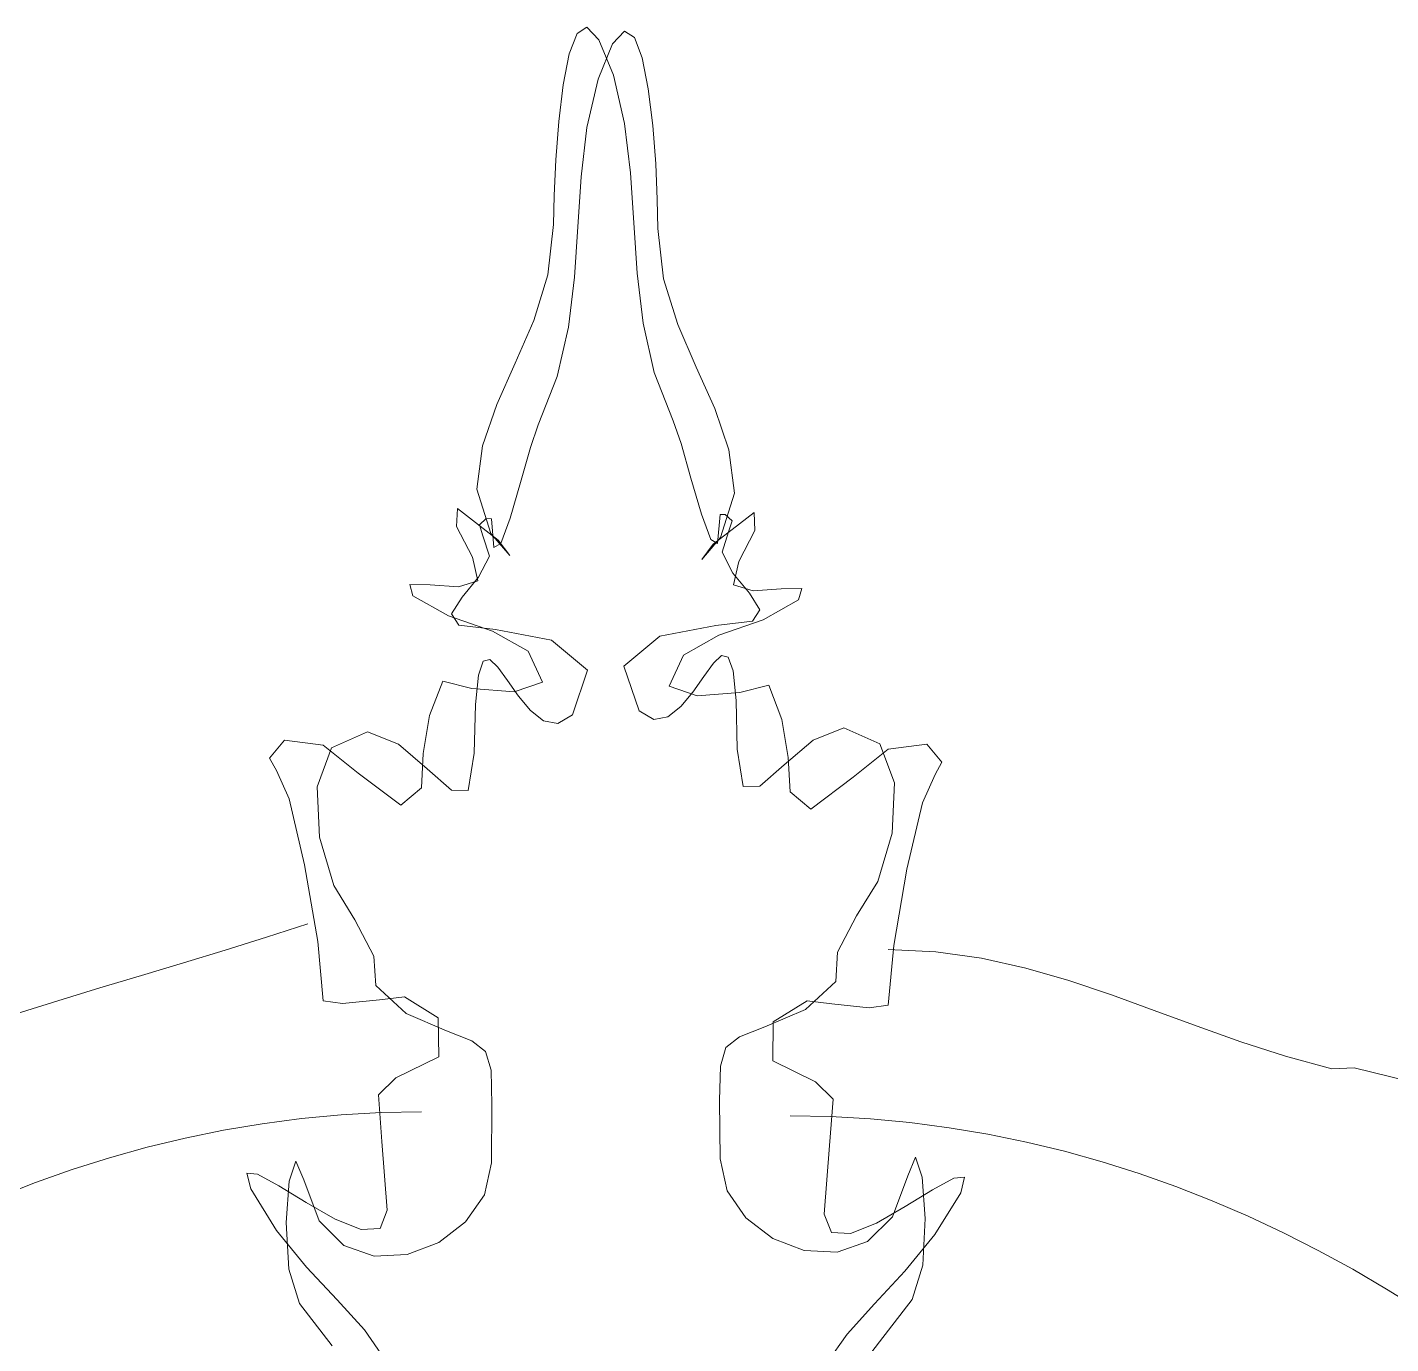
# Model space of a CAD drawing. Header units: centimetres. Extents: x 134057 to 145613, y 5028 to 39996.
# Drawn here: x 136040.61 to 136083.87, y 29097.96 to 29139.74 of the extents above; entities that cross this region are included whole.
import ezdxf

# ---------------------------------------------------------------- set-up
doc = ezdxf.new("R2010")
doc.units = ezdxf.units.CM
doc.layers.add('TEXT', color=3, linetype='Continuous', lineweight=20)

msp = doc.modelspace()

# ---------------------------------------------------------------- linework, layer by layer
at = {"layer": 'TEXT', "color": 2, "linetype": 'Continuous', "lineweight": 13}
for p, q in [((136058.056, 29139.544), (136057.806, 29138.891)), ((136058.056, 29139.544), (136057.806, 29138.891)), ((136058.37, 29139.739), (136058.056, 29139.544)), ((136058.37, 29139.739), (136058.056, 29139.544)), ((136058.752, 29139.341), (136058.37, 29139.739)), ((136058.752, 29139.341), (136058.37, 29139.739)), ((136059.21, 29138.215), (136058.752, 29139.341)), ((136059.21, 29138.215), (136058.752, 29139.341)), ((136059.18, 29139.213), (136059.563, 29139.611)), ((136059.18, 29139.213), (136059.563, 29139.611)), ((136059.563, 29139.611), (136059.876, 29139.416)), ((136059.563, 29139.611), (136059.876, 29139.416)), ((136059.876, 29139.416), (136060.126, 29138.764)), ((136059.876, 29139.416), (136060.126, 29138.764)), ((136057.806, 29138.891), (136057.614, 29137.915)), ((136057.806, 29138.891), (136057.614, 29137.915)), ((136058.723, 29138.088), (136059.18, 29139.213)), ((136058.723, 29138.088), (136059.18, 29139.213)), ((136060.126, 29138.764), (136060.318, 29137.788)), ((136060.126, 29138.764), (136060.318, 29137.788)), ((136058.369, 29136.557), (136058.723, 29138.088)), ((136058.369, 29136.557), (136058.723, 29138.088)), ((136059.563, 29136.684), (136059.21, 29138.215)), ((136059.563, 29136.684), (136059.21, 29138.215)), ((136057.614, 29137.915), (136057.475, 29136.751)), ((136057.614, 29137.915), (136057.475, 29136.751)), ((136060.318, 29137.788), (136060.458, 29136.624)), ((136060.318, 29137.788), (136060.458, 29136.624)), ((136057.475, 29136.751), (136057.382, 29135.534)), ((136057.475, 29136.751), (136057.382, 29135.534)), ((136058.182, 29134.991), (136058.369, 29136.557)), ((136058.182, 29134.991), (136058.369, 29136.557)), ((136059.751, 29135.118), (136059.563, 29136.684)), ((136059.751, 29135.118), (136059.563, 29136.684)), ((136060.458, 29136.624), (136060.551, 29135.406)), ((136060.458, 29136.624), (136060.551, 29135.406)), ((136057.382, 29135.534), (136057.33, 29134.398)), ((136057.382, 29135.534), (136057.33, 29134.398)), ((136058.077, 29133.403), (136058.182, 29134.991)), ((136058.077, 29133.403), (136058.182, 29134.991)), ((136059.856, 29133.53), (136059.751, 29135.118)), ((136059.856, 29133.53), (136059.751, 29135.118)), ((136060.551, 29135.406), (136060.602, 29134.27)), ((136060.551, 29135.406), (136060.602, 29134.27)), ((136057.33, 29134.398), (136057.314, 29133.477)), ((136057.33, 29134.398), (136057.314, 29133.477)), ((136060.602, 29134.27), (136060.618, 29133.35)), ((136060.602, 29134.27), (136060.618, 29133.35)), ((136057.314, 29133.477), (136057.134, 29131.878)), ((136057.314, 29133.477), (136057.134, 29131.878)), ((136057.972, 29131.808), (136058.077, 29133.403)), ((136057.972, 29131.808), (136058.077, 29133.403)), ((136059.961, 29131.936), (136059.856, 29133.53)), ((136059.961, 29131.936), (136059.856, 29133.53)), ((136060.618, 29133.35), (136060.799, 29131.751)), ((136060.618, 29133.35), (136060.799, 29131.751)), ((136057.134, 29131.878), (136056.683, 29130.429)), ((136057.134, 29131.878), (136056.683, 29130.429)), ((136057.784, 29130.22), (136057.972, 29131.808)), ((136057.784, 29130.22), (136057.972, 29131.808)), ((136060.149, 29130.348), (136059.961, 29131.936)), ((136060.149, 29130.348), (136059.961, 29131.936)), ((136060.799, 29131.751), (136061.25, 29130.302)), ((136060.799, 29131.751), (136061.25, 29130.302)), ((136056.683, 29130.429), (136056.096, 29129.078)), ((136056.683, 29130.429), (136056.096, 29129.078)), ((136060.502, 29128.781), (136060.149, 29130.348)), ((136060.502, 29128.781), (136060.149, 29130.348)), ((136061.25, 29130.302), (136061.836, 29128.951)), ((136061.25, 29130.302), (136061.836, 29128.951)), ((136057.43, 29128.654), (136057.784, 29130.22)), ((136057.43, 29128.654), (136057.784, 29130.22)), ((136056.096, 29129.078), (136055.51, 29127.772)), ((136056.096, 29129.078), (136055.51, 29127.772)), ((136061.836, 29128.951), (136062.423, 29127.645)), ((136061.836, 29128.951), (136062.423, 29127.645)), ((136056.828, 29127.123), (136057.43, 29128.654)), ((136056.828, 29127.123), (136057.43, 29128.654)), ((136061.105, 29127.251), (136060.502, 29128.781)), ((136061.105, 29127.251), (136060.502, 29128.781)), ((136055.51, 29127.772), (136055.058, 29126.458)), ((136055.51, 29127.772), (136055.058, 29126.458)), ((136062.423, 29127.645), (136062.874, 29126.331)), ((136062.423, 29127.645), (136062.874, 29126.331)), ((136061.356, 29126.532), (136061.105, 29127.251)), ((136061.356, 29126.532), (136061.105, 29127.251)), ((136056.577, 29126.404), (136056.828, 29127.123)), ((136056.577, 29126.404), (136056.828, 29127.123)), ((136055.058, 29126.458), (136054.878, 29125.085)), ((136055.058, 29126.458), (136054.878, 29125.085)), ((136056.261, 29125.298), (136056.577, 29126.404)), ((136056.261, 29125.298), (136056.577, 29126.404)), ((136061.671, 29125.426), (136061.356, 29126.532)), ((136061.671, 29125.426), (136061.356, 29126.532)), ((136062.874, 29126.331), (136063.055, 29124.957)), ((136062.874, 29126.331), (136063.055, 29124.957)), ((136054.878, 29125.085), (136055.324, 29123.671)), ((136054.878, 29125.085), (136055.324, 29123.671)), ((136055.931, 29124.162), (136056.261, 29125.298)), ((136055.931, 29124.162), (136056.261, 29125.298)), ((136062.001, 29124.289), (136061.671, 29125.426)), ((136062.001, 29124.289), (136061.671, 29125.426)), ((136063.055, 29124.957), (136062.609, 29123.543)), ((136063.055, 29124.957), (136062.609, 29123.543)), ((136054.261, 29124.463), (136054.231, 29123.902)), ((136054.261, 29124.463), (136054.231, 29123.902)), ((136055.555, 29123.46), (136054.261, 29124.463)), ((136055.555, 29123.46), (136054.261, 29124.463)), ((136062.298, 29123.48), (136062.001, 29124.289)), ((136062.298, 29123.48), (136062.001, 29124.289)), ((136062.378, 29123.333), (136063.671, 29124.336)), ((136062.378, 29123.333), (136063.671, 29124.336)), ((136062.594, 29124.273), (136062.512, 29123.356)), ((136062.594, 29124.273), (136062.512, 29123.356)), ((136062.754, 29124.283), (136062.594, 29124.273)), ((136062.754, 29124.283), (136062.594, 29124.273)), ((136062.975, 29124.082), (136062.754, 29124.283)), ((136062.975, 29124.082), (136062.754, 29124.283)), ((136063.671, 29124.336), (136063.701, 29123.774)), ((136063.671, 29124.336), (136063.701, 29123.774)), ((136054.231, 29123.902), (136054.742, 29122.919)), ((136054.231, 29123.902), (136054.742, 29122.919)), ((136054.958, 29123.955), (136055.178, 29124.155)), ((136054.958, 29123.955), (136055.178, 29124.155)), ((136055.068, 29123.604), (136054.958, 29123.955)), ((136055.068, 29123.604), (136054.958, 29123.955)), ((136055.178, 29124.155), (136055.339, 29124.145)), ((136055.178, 29124.155), (136055.339, 29124.145)), ((136055.339, 29124.145), (136055.421, 29123.228)), ((136055.339, 29124.145), (136055.421, 29123.228)), ((136055.635, 29123.353), (136055.931, 29124.162)), ((136055.635, 29123.353), (136055.931, 29124.162)), ((136062.864, 29123.731), (136062.975, 29124.082)), ((136062.864, 29123.731), (136062.975, 29124.082)), ((136063.701, 29123.774), (136063.19, 29122.791)), ((136063.701, 29123.774), (136063.19, 29122.791)), ((136055.277, 29122.96), (136055.068, 29123.604)), ((136055.277, 29122.96), (136055.068, 29123.604)), ((136055.324, 29123.671), (136055.921, 29122.979)), ((136055.324, 29123.671), (136055.921, 29122.979)), ((136055.421, 29123.228), (136055.635, 29123.353)), ((136055.421, 29123.228), (136055.635, 29123.353)), ((136055.921, 29122.979), (136055.555, 29123.46)), ((136055.921, 29122.979), (136055.555, 29123.46)), ((136062.609, 29123.543), (136062.012, 29122.852)), ((136062.609, 29123.543), (136062.012, 29122.852)), ((136062.012, 29122.852), (136062.378, 29123.333)), ((136062.012, 29122.852), (136062.378, 29123.333)), ((136062.512, 29123.356), (136062.298, 29123.48)), ((136062.512, 29123.356), (136062.298, 29123.48)), ((136062.656, 29123.087), (136062.864, 29123.731)), ((136062.656, 29123.087), (136062.864, 29123.731)), ((136054.742, 29122.919), (136054.909, 29122.168)), ((136054.742, 29122.919), (136054.909, 29122.168)), ((136054.933, 29122.29), (136055.277, 29122.96)), ((136054.933, 29122.29), (136055.277, 29122.96)), ((136063, 29122.418), (136062.656, 29123.087)), ((136063, 29122.418), (136062.656, 29123.087)), ((136063.19, 29122.791), (136063.023, 29122.041)), ((136063.19, 29122.791), (136063.023, 29122.041)), ((136053.397, 29122.051), (136052.746, 29122.061)), ((136052.746, 29122.061), (136052.847, 29121.701)), ((136053.397, 29122.051), (136052.746, 29122.061)), ((136052.746, 29122.061), (136052.847, 29121.701)), ((136054.29, 29121.983), (136053.397, 29122.051)), ((136054.29, 29121.983), (136053.397, 29122.051)), ((136054.909, 29122.168), (136054.29, 29121.983)), ((136054.909, 29122.168), (136054.29, 29121.983)), ((136054.408, 29121.658), (136054.933, 29122.29)), ((136054.408, 29121.658), (136054.933, 29122.29)), ((136063.524, 29121.785), (136063, 29122.418)), ((136063.524, 29121.785), (136063, 29122.418)), ((136063.023, 29122.041), (136063.643, 29121.856)), ((136063.023, 29122.041), (136063.643, 29121.856)), ((136052.847, 29121.701), (136053.975, 29121.064)), ((136052.847, 29121.701), (136053.975, 29121.064)), ((136054.075, 29121.127), (136054.408, 29121.658)), ((136054.075, 29121.127), (136054.408, 29121.658)), ((136063.857, 29121.254), (136063.524, 29121.785)), ((136063.857, 29121.254), (136063.524, 29121.785)), ((136063.643, 29121.856), (136064.535, 29121.924)), ((136063.643, 29121.856), (136064.535, 29121.924)), ((136064.535, 29121.924), (136065.187, 29121.934)), ((136064.535, 29121.924), (136065.187, 29121.934)), ((136065.187, 29121.934), (136065.085, 29121.573)), ((136065.187, 29121.934), (136065.085, 29121.573)), ((136063.626, 29120.889), (136063.857, 29121.254)), ((136063.626, 29120.889), (136063.857, 29121.254)), ((136065.085, 29121.573), (136063.957, 29120.936)), ((136065.085, 29121.573), (136063.957, 29120.936)), ((136053.975, 29121.064), (136055.374, 29120.578)), ((136053.975, 29121.064), (136055.374, 29120.578)), ((136054.307, 29120.762), (136054.075, 29121.127)), ((136054.307, 29120.762), (136054.075, 29121.127)), ((136055.474, 29120.626), (136054.307, 29120.762)), ((136055.474, 29120.626), (136054.307, 29120.762)), ((136060.684, 29120.412), (136062.458, 29120.753)), ((136060.684, 29120.412), (136062.458, 29120.753)), ((136062.458, 29120.753), (136063.626, 29120.889)), ((136062.458, 29120.753), (136063.626, 29120.889)), ((136063.957, 29120.936), (136062.558, 29120.45)), ((136063.957, 29120.936), (136062.558, 29120.45)), ((136055.374, 29120.578), (136056.502, 29119.941)), ((136055.374, 29120.578), (136056.502, 29119.941)), ((136057.249, 29120.285), (136055.474, 29120.626)), ((136057.249, 29120.285), (136055.474, 29120.626)), ((136058.392, 29119.342), (136057.249, 29120.285)), ((136058.392, 29119.342), (136057.249, 29120.285)), ((136059.54, 29119.47), (136060.684, 29120.412)), ((136059.54, 29119.47), (136060.684, 29120.412)), ((136062.558, 29120.45), (136061.43, 29119.813)), ((136062.558, 29120.45), (136061.43, 29119.813)), ((136056.502, 29119.941), (136056.955, 29118.955)), ((136056.502, 29119.941), (136056.955, 29118.955)), ((136054.926, 29119.184), (136055.08, 29119.624)), ((136054.926, 29119.184), (136055.08, 29119.624)), ((136055.08, 29119.624), (136055.289, 29119.672)), ((136055.08, 29119.624), (136055.289, 29119.672)), ((136055.289, 29119.672), (136055.547, 29119.432)), ((136055.289, 29119.672), (136055.547, 29119.432)), ((136055.547, 29119.432), (136055.852, 29119.012)), ((136055.547, 29119.432), (136055.852, 29119.012)), ((136060.022, 29118.046), (136059.54, 29119.47)), ((136060.022, 29118.046), (136059.54, 29119.47)), ((136061.43, 29119.813), (136060.978, 29118.828)), ((136061.43, 29119.813), (136060.978, 29118.828)), ((136062.385, 29119.56), (136062.081, 29119.14)), ((136062.385, 29119.56), (136062.081, 29119.14)), ((136062.644, 29119.799), (136062.385, 29119.56)), ((136062.644, 29119.799), (136062.385, 29119.56)), ((136062.852, 29119.752), (136062.644, 29119.799)), ((136062.852, 29119.752), (136062.644, 29119.799)), ((136063.007, 29119.312), (136062.852, 29119.752)), ((136063.007, 29119.312), (136062.852, 29119.752)), ((136053.795, 29118.993), (136053.379, 29117.905)), ((136053.795, 29118.993), (136053.379, 29117.905)), ((136054.713, 29118.761), (136053.795, 29118.993)), ((136054.713, 29118.761), (136053.795, 29118.993)), ((136054.83, 29118.245), (136054.926, 29119.184)), ((136054.83, 29118.245), (136054.926, 29119.184)), ((136055.852, 29119.012), (136056.198, 29118.517)), ((136055.852, 29119.012), (136056.198, 29118.517)), ((136057.911, 29117.918), (136058.392, 29119.342)), ((136057.911, 29117.918), (136058.392, 29119.342)), ((136062.081, 29119.14), (136061.735, 29118.645)), ((136062.081, 29119.14), (136061.735, 29118.645)), ((136063.102, 29118.372), (136063.007, 29119.312)), ((136063.102, 29118.372), (136063.007, 29119.312)), ((136056.062, 29118.655), (136054.713, 29118.761)), ((136056.062, 29118.655), (136054.713, 29118.761)), ((136056.955, 29118.955), (136056.062, 29118.655)), ((136056.955, 29118.955), (136056.062, 29118.655)), ((136060.978, 29118.828), (136061.87, 29118.527)), ((136060.978, 29118.828), (136061.87, 29118.527)), ((136061.735, 29118.645), (136061.352, 29118.182)), ((136061.735, 29118.645), (136061.352, 29118.182)), ((136061.87, 29118.527), (136063.22, 29118.633)), ((136061.87, 29118.527), (136063.22, 29118.633)), ((136063.22, 29118.633), (136064.138, 29118.866)), ((136063.22, 29118.633), (136064.138, 29118.866)), ((136064.138, 29118.866), (136064.554, 29117.778)), ((136064.138, 29118.866), (136064.554, 29117.778)), ((136054.797, 29116.7), (136054.83, 29118.245)), ((136054.797, 29116.7), (136054.83, 29118.245)), ((136056.198, 29118.517), (136056.581, 29118.055)), ((136056.198, 29118.517), (136056.581, 29118.055)), ((136061.352, 29118.182), (136060.936, 29117.857)), ((136061.352, 29118.182), (136060.936, 29117.857)), ((136063.135, 29116.827), (136063.102, 29118.372)), ((136063.135, 29116.827), (136063.102, 29118.372)), ((136053.379, 29117.905), (136053.173, 29116.697)), ((136053.379, 29117.905), (136053.173, 29116.697)), ((136056.581, 29118.055), (136056.997, 29117.73)), ((136056.581, 29118.055), (136056.997, 29117.73)), ((136056.997, 29117.73), (136057.442, 29117.649)), ((136056.997, 29117.73), (136057.442, 29117.649)), ((136057.442, 29117.649), (136057.911, 29117.918)), ((136057.442, 29117.649), (136057.911, 29117.918)), ((136060.491, 29117.776), (136060.022, 29118.046)), ((136060.491, 29117.776), (136060.022, 29118.046)), ((136060.936, 29117.857), (136060.491, 29117.776)), ((136060.936, 29117.857), (136060.491, 29117.776)), ((136064.554, 29117.778), (136064.759, 29116.57)), ((136064.554, 29117.778), (136064.759, 29116.57)), ((136050.266, 29116.874), (136051.413, 29117.377)), ((136050.266, 29116.874), (136051.413, 29117.377)), ((136051.413, 29117.377), (136052.389, 29116.994)), ((136051.413, 29117.377), (136052.389, 29116.994)), ((136066.519, 29117.504), (136065.544, 29117.122)), ((136066.519, 29117.504), (136065.544, 29117.122)), ((136067.666, 29117.002), (136066.519, 29117.504)), ((136067.666, 29117.002), (136066.519, 29117.504)), ((136048.776, 29117.113), (136048.3, 29116.542)), ((136048.776, 29117.113), (136048.3, 29116.542)), ((136050.005, 29116.963), (136048.776, 29117.113)), ((136050.005, 29116.963), (136048.776, 29117.113)), ((136049.808, 29115.631), (136050.266, 29116.874)), ((136049.808, 29115.631), (136050.266, 29116.874)), ((136051.113, 29116.07), (136050.005, 29116.963)), ((136051.113, 29116.07), (136050.005, 29116.963)), ((136052.389, 29116.994), (136053.306, 29116.203)), ((136052.389, 29116.994), (136053.306, 29116.203)), ((136063.331, 29115.65), (136063.135, 29116.827)), ((136063.331, 29115.65), (136063.135, 29116.827)), ((136065.544, 29117.122), (136064.626, 29116.33)), ((136065.544, 29117.122), (136064.626, 29116.33)), ((136066.82, 29115.943), (136067.928, 29116.835)), ((136066.82, 29115.943), (136067.928, 29116.835)), ((136068.124, 29115.759), (136067.666, 29117.002)), ((136068.124, 29115.759), (136067.666, 29117.002)), ((136067.928, 29116.835), (136069.156, 29116.986)), ((136067.928, 29116.835), (136069.156, 29116.986)), ((136069.156, 29116.986), (136069.633, 29116.414)), ((136069.156, 29116.986), (136069.633, 29116.414)), ((136048.3, 29116.542), (136048.516, 29116.151)), ((136048.3, 29116.542), (136048.516, 29116.151)), ((136053.173, 29116.697), (136053.118, 29115.609)), ((136053.173, 29116.697), (136053.118, 29115.609)), ((136054.601, 29115.523), (136054.797, 29116.7)), ((136054.601, 29115.523), (136054.797, 29116.7)), ((136064.759, 29116.57), (136064.814, 29115.482)), ((136064.759, 29116.57), (136064.814, 29115.482)), ((136069.633, 29116.414), (136069.417, 29116.023)), ((136069.633, 29116.414), (136069.417, 29116.023)), ((136048.516, 29116.151), (136048.92, 29115.256)), ((136048.516, 29116.151), (136048.92, 29115.256)), ((136052.461, 29115.058), (136051.113, 29116.07)), ((136052.461, 29115.058), (136051.113, 29116.07)), ((136053.306, 29116.203), (136054.074, 29115.535)), ((136053.306, 29116.203), (136054.074, 29115.535)), ((136064.626, 29116.33), (136063.859, 29115.662)), ((136064.626, 29116.33), (136063.859, 29115.662)), ((136069.417, 29116.023), (136069.013, 29115.128)), ((136069.417, 29116.023), (136069.013, 29115.128)), ((136049.883, 29114.044), (136049.808, 29115.631)), ((136049.883, 29114.044), (136049.808, 29115.631)), ((136053.118, 29115.609), (136052.461, 29115.058)), ((136053.118, 29115.609), (136052.461, 29115.058)), ((136054.074, 29115.535), (136054.601, 29115.523)), ((136054.074, 29115.535), (136054.601, 29115.523)), ((136063.859, 29115.662), (136063.331, 29115.65)), ((136063.859, 29115.662), (136063.331, 29115.65)), ((136065.471, 29114.93), (136066.82, 29115.943)), ((136065.471, 29114.93), (136066.82, 29115.943)), ((136068.049, 29114.171), (136068.124, 29115.759)), ((136068.049, 29114.171), (136068.124, 29115.759)), ((136048.92, 29115.256), (136049.412, 29113.156)), ((136048.92, 29115.256), (136049.412, 29113.156)), ((136064.814, 29115.482), (136065.471, 29114.93)), ((136064.814, 29115.482), (136065.471, 29114.93)), ((136069.013, 29115.128), (136068.52, 29113.028)), ((136069.013, 29115.128), (136068.52, 29113.028)), ((136050.335, 29112.508), (136049.883, 29114.044)), ((136050.335, 29112.508), (136049.883, 29114.044)), ((136067.598, 29112.635), (136068.049, 29114.171)), ((136067.598, 29112.635), (136068.049, 29114.171)), ((136049.412, 29113.156), (136049.829, 29110.725)), ((136049.412, 29113.156), (136049.829, 29110.725)), ((136068.52, 29113.028), (136068.103, 29110.598)), ((136068.52, 29113.028), (136068.103, 29110.598)), ((136051.007, 29111.421), (136050.335, 29112.508)), ((136051.007, 29111.421), (136050.335, 29112.508)), ((136066.925, 29111.548), (136067.598, 29112.635)), ((136066.925, 29111.548), (136067.598, 29112.635)), ((136049.518, 29111.285), (136048.207, 29110.867)), ((136051.609, 29110.258), (136051.007, 29111.421)), ((136051.609, 29110.258), (136051.007, 29111.421)), ((136066.324, 29110.385), (136066.925, 29111.548)), ((136066.324, 29110.385), (136066.925, 29111.548)), ((136048.207, 29110.867), (136046.889, 29110.458)), ((136046.889, 29110.458), (136045.566, 29110.055)), ((136049.829, 29110.725), (136050.005, 29108.841)), ((136049.829, 29110.725), (136050.005, 29108.841)), ((136066.264, 29109.462), (136066.324, 29110.385)), ((136066.264, 29109.462), (136066.324, 29110.385)), ((136068.103, 29110.598), (136067.928, 29108.713)), ((136068.103, 29110.598), (136067.928, 29108.713)), ((136069.437, 29110.4), (136067.928, 29110.473)), ((136070.886, 29110.196), (136069.437, 29110.4)), ((136045.566, 29110.055), (136044.239, 29109.654)), ((136051.669, 29109.335), (136051.609, 29110.258)), ((136051.669, 29109.335), (136051.609, 29110.258)), ((136072.291, 29109.885), (136070.886, 29110.196)), ((136044.239, 29109.654), (136042.912, 29109.253)), ((136073.663, 29109.49), (136072.291, 29109.885)), ((136075.018, 29109.035), (136073.663, 29109.49)), ((136042.912, 29109.253), (136041.585, 29108.849)), ((136052.632, 29108.443), (136051.669, 29109.335)), ((136052.632, 29108.443), (136051.669, 29109.335)), ((136065.301, 29108.57), (136066.264, 29109.462)), ((136065.301, 29108.57), (136066.264, 29109.462)), ((136076.368, 29108.543), (136075.018, 29109.035)), ((136041.585, 29108.849), (136040.261, 29108.437)), ((136050.005, 29108.841), (136050.611, 29108.756)), ((136050.005, 29108.841), (136050.611, 29108.756)), ((136050.611, 29108.756), (136051.789, 29108.881)), ((136050.611, 29108.756), (136051.789, 29108.881)), ((136051.789, 29108.881), (136052.577, 29108.976)), ((136051.789, 29108.881), (136052.577, 29108.976)), ((136052.577, 29108.976), (136053.649, 29108.309)), ((136052.577, 29108.976), (136053.649, 29108.309)), ((136065.356, 29108.849), (136064.283, 29108.182)), ((136065.356, 29108.849), (136064.283, 29108.182)), ((136066.143, 29108.753), (136065.356, 29108.849)), ((136066.143, 29108.753), (136065.356, 29108.849)), ((136067.321, 29108.628), (136066.143, 29108.753)), ((136067.321, 29108.628), (136066.143, 29108.753)), ((136067.928, 29108.713), (136067.321, 29108.628)), ((136067.928, 29108.713), (136067.321, 29108.628)), ((136053.913, 29107.894), (136052.632, 29108.443)), ((136053.913, 29107.894), (136052.632, 29108.443)), ((136053.649, 29108.309), (136053.67, 29107.071)), ((136053.649, 29108.309), (136053.67, 29107.071)), ((136064.019, 29108.022), (136065.301, 29108.57)), ((136064.019, 29108.022), (136065.301, 29108.57)), ((136064.283, 29108.182), (136064.263, 29106.944)), ((136064.283, 29108.182), (136064.263, 29106.944)), ((136077.729, 29108.039), (136076.368, 29108.543)), ((136054.717, 29107.575), (136053.913, 29107.894)), ((136054.717, 29107.575), (136053.913, 29107.894)), ((136063.215, 29107.703), (136064.019, 29108.022)), ((136063.215, 29107.703), (136064.019, 29108.022)), ((136079.112, 29107.545), (136077.729, 29108.039)), ((136055.153, 29107.241), (136054.717, 29107.575)), ((136055.153, 29107.241), (136054.717, 29107.575)), ((136062.604, 29106.775), (136062.78, 29107.369)), ((136062.604, 29106.775), (136062.78, 29107.369)), ((136062.78, 29107.369), (136063.215, 29107.703)), ((136062.78, 29107.369), (136063.215, 29107.703)), ((136080.534, 29107.085), (136079.112, 29107.545)), ((136053.67, 29107.071), (136052.306, 29106.404)), ((136053.67, 29107.071), (136052.306, 29106.404)), ((136055.329, 29106.648), (136055.153, 29107.241)), ((136055.329, 29106.648), (136055.153, 29107.241)), ((136064.263, 29106.944), (136065.627, 29106.277)), ((136064.263, 29106.944), (136065.627, 29106.277)), ((136082.006, 29106.683), (136080.534, 29107.085)), ((136055.355, 29105.55), (136055.329, 29106.648)), ((136055.355, 29105.55), (136055.329, 29106.648)), ((136062.578, 29105.678), (136062.604, 29106.775)), ((136062.578, 29105.678), (136062.604, 29106.775)), ((136082.711, 29106.716), (136082.006, 29106.683)), ((136084.397, 29106.302), (136082.711, 29106.716)), ((136052.306, 29106.404), (136051.754, 29105.858)), ((136052.306, 29106.404), (136051.754, 29105.858)), ((136065.627, 29106.277), (136066.178, 29105.73)), ((136065.627, 29106.277), (136066.178, 29105.73)), ((136051.754, 29105.858), (136051.865, 29104.379)), ((136051.754, 29105.858), (136051.865, 29104.379)), ((136062.594, 29103.832), (136062.578, 29105.678)), ((136062.594, 29103.832), (136062.578, 29105.678)), ((136066.178, 29105.73), (136066.068, 29104.251)), ((136066.178, 29105.73), (136066.068, 29104.251)), ((136049.315, 29105.109), (136050.571, 29105.226)), ((136049.315, 29105.109), (136050.571, 29105.226)), ((136050.571, 29105.226), (136051.839, 29105.297)), ((136050.571, 29105.226), (136051.839, 29105.297)), ((136051.839, 29105.297), (136053.118, 29105.321)), ((136051.839, 29105.297), (136053.118, 29105.321)), ((136055.339, 29103.705), (136055.355, 29105.55)), ((136055.339, 29103.705), (136055.355, 29105.55)), ((136066.094, 29105.17), (136064.814, 29105.194)), ((136066.094, 29105.17), (136064.814, 29105.194)), ((136067.362, 29105.099), (136066.094, 29105.17)), ((136067.362, 29105.099), (136066.094, 29105.17)), ((136045.619, 29104.491), (136046.839, 29104.741)), ((136045.619, 29104.491), (136046.839, 29104.741)), ((136046.839, 29104.741), (136048.071, 29104.947)), ((136046.839, 29104.741), (136048.071, 29104.947)), ((136048.071, 29104.947), (136049.315, 29105.109)), ((136048.071, 29104.947), (136049.315, 29105.109)), ((136068.618, 29104.982), (136067.362, 29105.099)), ((136068.618, 29104.982), (136067.362, 29105.099)), ((136069.862, 29104.82), (136068.618, 29104.982)), ((136069.862, 29104.82), (136068.618, 29104.982)), ((136071.094, 29104.613), (136069.862, 29104.82)), ((136071.094, 29104.613), (136069.862, 29104.82)), ((136044.413, 29104.199), (136045.619, 29104.491)), ((136044.413, 29104.199), (136045.619, 29104.491)), ((136051.865, 29104.379), (136052.035, 29102.208)), ((136051.865, 29104.379), (136052.035, 29102.208)), ((136072.313, 29104.363), (136071.094, 29104.613)), ((136072.313, 29104.363), (136071.094, 29104.613)), ((136073.52, 29104.071), (136072.313, 29104.363)), ((136073.52, 29104.071), (136072.313, 29104.363)), ((136042.04, 29103.492), (136043.22, 29103.865)), ((136042.04, 29103.492), (136043.22, 29103.865)), ((136043.22, 29103.865), (136044.413, 29104.199)), ((136043.22, 29103.865), (136044.413, 29104.199)), ((136066.068, 29104.251), (136065.897, 29102.08)), ((136066.068, 29104.251), (136065.897, 29102.08)), ((136068.798, 29103.883), (136068.55, 29103.291)), ((136068.798, 29103.883), (136068.55, 29103.291)), ((136069.007, 29103.254), (136068.798, 29103.883)), ((136069.007, 29103.254), (136068.798, 29103.883)), ((136074.713, 29103.738), (136073.52, 29104.071)), ((136074.713, 29103.738), (136073.52, 29104.071)), ((136040.875, 29103.079), (136042.04, 29103.492)), ((136040.875, 29103.079), (136042.04, 29103.492)), ((136048.926, 29103.127), (136049.135, 29103.756)), ((136048.926, 29103.127), (136049.135, 29103.756)), ((136049.135, 29103.756), (136049.383, 29103.163)), ((136049.135, 29103.756), (136049.383, 29103.163)), ((136055.116, 29102.693), (136055.339, 29103.705)), ((136055.116, 29102.693), (136055.339, 29103.705)), ((136062.816, 29102.821), (136062.594, 29103.832)), ((136062.816, 29102.821), (136062.594, 29103.832)), ((136075.892, 29103.364), (136074.713, 29103.738)), ((136075.892, 29103.364), (136074.713, 29103.738)), ((136039.723, 29102.627), (136040.875, 29103.079)), ((136039.723, 29102.627), (136040.875, 29103.079)), ((136047.923, 29103.35), (136047.579, 29103.378)), ((136047.579, 29103.378), (136047.703, 29102.885)), ((136047.923, 29103.35), (136047.579, 29103.378)), ((136047.579, 29103.378), (136047.703, 29102.885)), ((136048.598, 29102.98), (136047.923, 29103.35)), ((136048.598, 29102.98), (136047.923, 29103.35)), ((136049.463, 29102.445), (136048.598, 29102.98)), ((136049.463, 29102.445), (136048.598, 29102.98)), ((136048.827, 29101.809), (136048.926, 29103.127)), ((136048.827, 29101.809), (136048.926, 29103.127)), ((136049.383, 29103.163), (136049.872, 29101.865)), ((136049.383, 29103.163), (136049.872, 29101.865)), ((136068.55, 29103.291), (136068.061, 29101.993)), ((136068.55, 29103.291), (136068.061, 29101.993)), ((136069.105, 29101.936), (136069.007, 29103.254)), ((136069.105, 29101.936), (136069.007, 29103.254)), ((136069.334, 29102.852), (136070.009, 29103.223)), ((136069.334, 29102.852), (136070.009, 29103.223)), ((136070.009, 29103.223), (136070.354, 29103.25)), ((136070.009, 29103.223), (136070.354, 29103.25)), ((136070.354, 29103.25), (136070.229, 29102.757)), ((136070.354, 29103.25), (136070.229, 29102.757)), ((136077.058, 29102.951), (136075.892, 29103.364)), ((136077.058, 29102.951), (136075.892, 29103.364)), ((136047.703, 29102.885), (136048.521, 29101.558)), ((136047.703, 29102.885), (136048.521, 29101.558)), ((136054.522, 29101.831), (136055.116, 29102.693)), ((136054.522, 29101.831), (136055.116, 29102.693)), ((136063.41, 29101.958), (136062.816, 29102.821)), ((136063.41, 29101.958), (136062.816, 29102.821)), ((136068.469, 29102.317), (136069.334, 29102.852)), ((136068.469, 29102.317), (136069.334, 29102.852)), ((136070.229, 29102.757), (136069.411, 29101.431)), ((136070.229, 29102.757), (136069.411, 29101.431)), ((136078.209, 29102.499), (136077.058, 29102.951)), ((136078.209, 29102.499), (136077.058, 29102.951)), ((136050.379, 29101.922), (136049.463, 29102.445)), ((136050.379, 29101.922), (136049.463, 29102.445)), ((136052.035, 29102.208), (136051.805, 29101.626)), ((136052.035, 29102.208), (136051.805, 29101.626)), ((136067.554, 29101.795), (136068.469, 29102.317)), ((136067.554, 29101.795), (136068.469, 29102.317)), ((136079.346, 29102.01), (136078.209, 29102.499)), ((136079.346, 29102.01), (136078.209, 29102.499)), ((136048.911, 29100.335), (136048.827, 29101.809)), ((136048.911, 29100.335), (136048.827, 29101.809)), ((136049.872, 29101.865), (136050.656, 29101.078)), ((136049.872, 29101.865), (136050.656, 29101.078)), ((136051.206, 29101.59), (136050.379, 29101.922)), ((136051.206, 29101.59), (136050.379, 29101.922)), ((136053.668, 29101.178), (136054.522, 29101.831)), ((136053.668, 29101.178), (136054.522, 29101.831)), ((136064.264, 29101.305), (136063.41, 29101.958)), ((136064.264, 29101.305), (136063.41, 29101.958)), ((136065.897, 29102.08), (136066.128, 29101.499)), ((136065.897, 29102.08), (136066.128, 29101.499)), ((136066.727, 29101.463), (136067.554, 29101.795)), ((136066.727, 29101.463), (136067.554, 29101.795)), ((136068.061, 29101.993), (136067.276, 29101.205)), ((136068.061, 29101.993), (136067.276, 29101.205)), ((136069.022, 29100.462), (136069.105, 29101.936)), ((136069.022, 29100.462), (136069.105, 29101.936)), ((136080.468, 29101.485), (136079.346, 29102.01)), ((136080.468, 29101.485), (136079.346, 29102.01)), ((136048.521, 29101.558), (136049.474, 29100.395)), ((136048.521, 29101.558), (136049.474, 29100.395)), ((136051.805, 29101.626), (136051.206, 29101.59)), ((136051.805, 29101.626), (136051.206, 29101.59)), ((136065.267, 29100.922), (136064.264, 29101.305)), ((136065.267, 29100.922), (136064.264, 29101.305)), ((136066.128, 29101.499), (136066.727, 29101.463)), ((136066.128, 29101.499), (136066.727, 29101.463)), ((136069.411, 29101.431), (136068.459, 29100.268)), ((136069.411, 29101.431), (136068.459, 29100.268)), ((136081.575, 29100.924), (136080.468, 29101.485)), ((136081.575, 29100.924), (136080.468, 29101.485)), ((136050.656, 29101.078), (136051.624, 29100.741)), ((136050.656, 29101.078), (136051.624, 29100.741)), ((136052.665, 29100.794), (136053.668, 29101.178)), ((136052.665, 29100.794), (136053.668, 29101.178)), ((136066.308, 29100.868), (136065.267, 29100.922)), ((136066.308, 29100.868), (136065.267, 29100.922)), ((136067.276, 29101.205), (136066.308, 29100.868)), ((136067.276, 29101.205), (136066.308, 29100.868)), ((136082.666, 29100.328), (136081.575, 29100.924)), ((136082.666, 29100.328), (136081.575, 29100.924)), ((136049.474, 29100.395), (136050.442, 29099.356)), ((136049.474, 29100.395), (136050.442, 29099.356)), ((136051.624, 29100.741), (136052.665, 29100.794)), ((136051.624, 29100.741), (136052.665, 29100.794)), ((136068.685, 29099.365), (136069.022, 29100.462)), ((136068.685, 29099.365), (136069.022, 29100.462)), ((136049.247, 29099.238), (136048.911, 29100.335)), ((136049.247, 29099.238), (136048.911, 29100.335)), ((136068.459, 29100.268), (136067.49, 29099.228)), ((136068.459, 29100.268), (136067.49, 29099.228)), ((136083.741, 29099.699), (136082.666, 29100.328)), ((136083.741, 29099.699), (136082.666, 29100.328)), ((136084.801, 29099.037), (136083.741, 29099.699)), ((136084.801, 29099.037), (136083.741, 29099.699)), ((136050.282, 29097.901), (136049.247, 29099.238)), ((136050.282, 29097.901), (136049.247, 29099.238)), ((136050.442, 29099.356), (136051.308, 29098.401)), ((136050.442, 29099.356), (136051.308, 29098.401)), ((136067.49, 29099.228), (136066.625, 29098.273)), ((136067.49, 29099.228), (136066.625, 29098.273)), ((136067.651, 29098.028), (136068.685, 29099.365)), ((136067.651, 29098.028), (136068.685, 29099.365)), ((136051.308, 29098.401), (136051.951, 29097.49)), ((136051.308, 29098.401), (136051.951, 29097.49)), ((136066.625, 29098.273), (136065.982, 29097.362)), ((136066.625, 29098.273), (136065.982, 29097.362)), ((136066.705, 29096.793), (136067.651, 29098.028)), ((136066.705, 29096.793), (136067.651, 29098.028))]:
    msp.add_line(p, q, dxfattribs=at)

doc.saveas('drawing.dxf')
